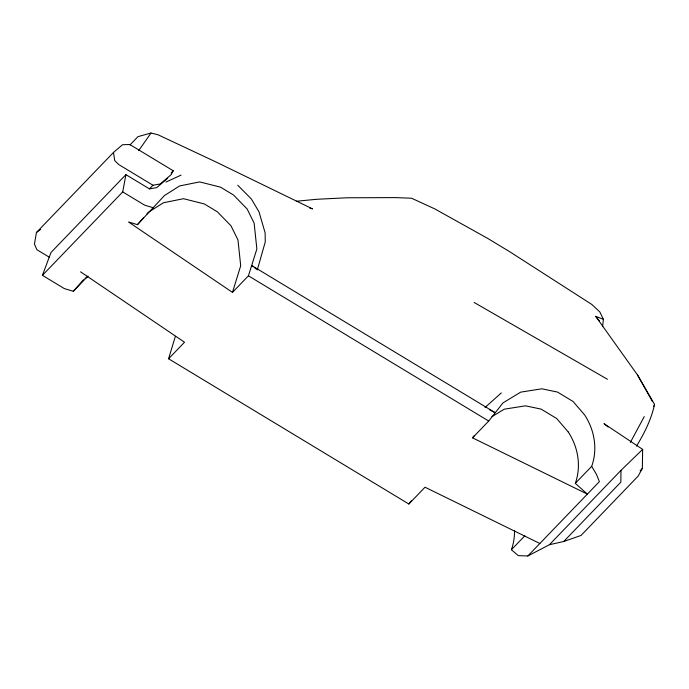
<?xml version="1.0" encoding="UTF-8"?>
<svg xmlns="http://www.w3.org/2000/svg" width="689" height="689" viewBox="0 0 689 689"><rect width="100%" height="100%" fill="white"/><g stroke="black" fill="none" stroke-linecap="round" stroke-linejoin="round"><path stroke-width="1.03" d="M608.068 426.973L603.986 423.649L642.648 449.383L620.97 470.372L620.849 482.145L563.731 541.502L549.434 544.706L527.852 555.971L518.343 555.653L511.393 549.753A59.676 54.276 43.9 0 0 514.502 530.556M563.731 541.502L581.042 535.448L638.16 476.09L642.337 468.434L642.648 449.383M602.599 326.655L603.4 319.291L599.852 311.979L591.92 304.529L509.533 251.606L487.734 238.428L434.613 208.81L411.583 198.234L395.512 197.614L346.963 197.777L316.707 199.285L296.287 201.266M88.02 276.022L73.327 291.292L64.387 288.613L42.425 275.342L51.003 252.475L125.906 174.644L149.453 188.881L152.958 185.238L160.21 183.98L171.087 174.713L173.24 170.777L129.756 144.492L122.504 144.742L113.496 152.433L36.439 232.512L34.45 244.087L36.887 249.702L49.47 257.316M42.425 275.342L122.72 191.912L125.906 174.644M257.307 269.899L265.265 241.899L265.127 232.865L259.047 211.954L251.39 199.009L237.757 185.238M603.4 319.291L595.692 316.346L637.575 375.066L654.55 404.409C651.32 419.403 644.43 433.105 636.524 446.119M539.857 543.492L425.027 487.218L408.861 504.021L168.581 358.78L175.376 336.301M232.486 292.377L248.428 275.815L256.868 248.97L254.129 223.115L247.127 208.974L233.571 195.047L220.523 187.158L199.672 181.913L179.605 185.944L164.456 195.538L137.447 224.657L128.516 221.979L232.486 292.377L240.702 265.765L237.963 239.918L230.961 225.768L217.405 211.842L204.357 203.953L183.507 198.708L163.439 202.747L148.29 212.341L146.938 213.883M644.258 416.595L630.349 442.416M138.782 150.521L150.994 133.029L158.065 134.794L216.286 162.122L312.513 208.896L309.611 208M408.861 504.021L411.307 500.877M568.236 431.977A59.676 54.276 43.9 0 1 575.306 483.359L587.372 494.116L472.542 437.842L474.463 435.405M472.542 437.842L488.708 421.048L503.004 402.884L520.677 392.144L541.83 388.803L557.479 392.067L573.067 401.489L584.634 414.942A59.676 54.276 43.9 0 1 591.696 466.324L596.485 474.454L599.387 481.637L527.852 555.971M73.327 291.292L83.49 279.743M137.447 224.657L143.545 217.733M129.928 144.991L137.946 136.655L150.994 133.029M171.139 172.965L173.24 170.777M168.581 358.78L184.523 342.218L80.553 271.819M511.393 549.753L524.803 535.827M575.298 483.351L591.687 466.324M549.434 544.706L620.97 470.372M640.107 470.751L642.337 468.434M485.013 407.535L501.291 392.911M167.582 178.356L156.713 187.623L149.453 188.881M36.439 232.512L40.565 229.411M85.057 278.408L87.727 276.72M491.912 416.69L504.288 409.18L525.449 405.83L541.089 409.094L556.686 418.524L568.253 431.969M165.937 182.111L181.069 175.092M153.613 207.854L144.681 205.184L122.72 191.912M489.672 409.903L495.27 412.737L251.752 265.541L253.337 266.789M474.153 302.471L607.448 379.269M152.958 185.238L118.801 164.593L114.744 160.649L113.496 152.433M248.428 275.815L488.708 421.048M254.93 268.03L256.515 269.278M595.692 316.346L599.404 320.91M637.575 375.066L652.449 401.506M654.55 404.409A705.286 284.617 28.6 0 1 653.715 406.355"/></g></svg>
